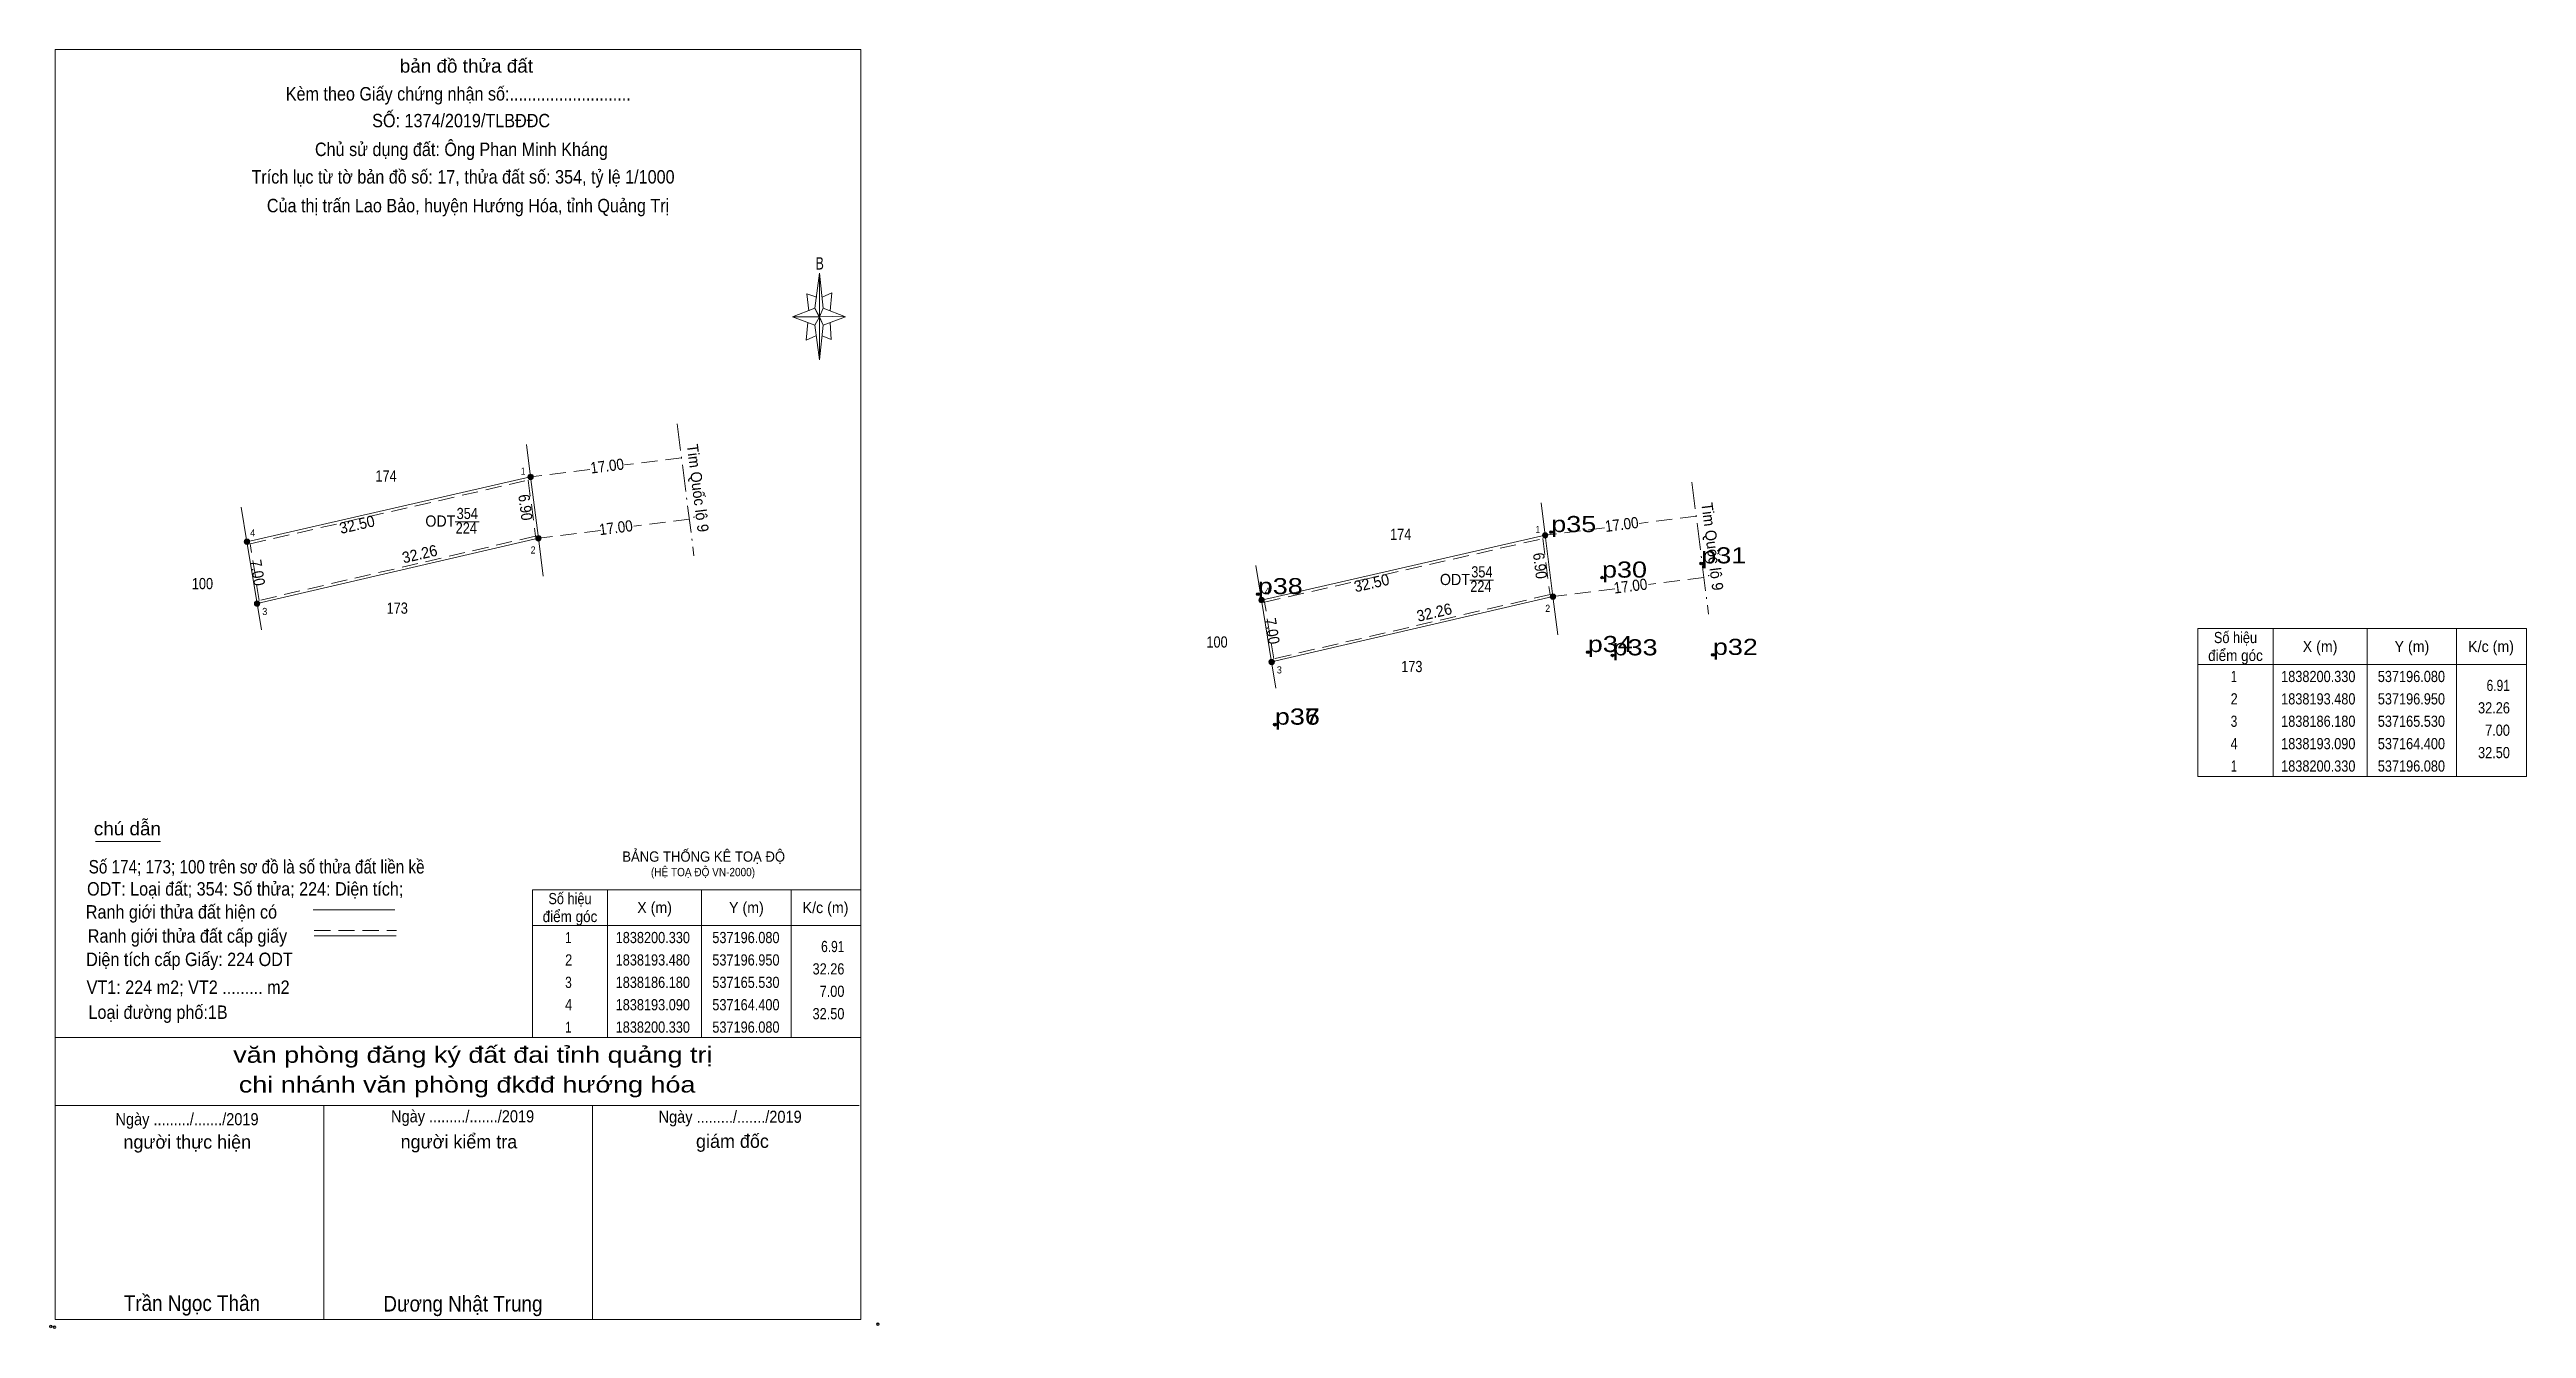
# Model space of a CAD drawing. Header units: metres. Extents: x 536949 to 590802, y 1836083 to 1856478.
# Drawn here: x 537029 to 537305.7, y 1838111.8 to 1838254.6 of the extents above; entities outside this region: 4.
import ezdxf
from ezdxf.enums import TextEntityAlignment as Align

# ---------------------------------------------------------------- set-up
doc = ezdxf.new("R2010")
doc.units = ezdxf.units.M
doc.header["$LTSCALE"] = 0.6
doc.header["$PDMODE"] = 32
doc.header["$PDSIZE"] = 0.3
doc.linetypes.add('DOT_DASHED', pattern=[7.7, 5, -1.2, 0.3, -1.2])
doc.linetypes.add('MEDIUM_DASHED', pattern=[4.5, 3, -1.5])
for name, color, linetype, lineweight in [('1', 7, 'Continuous', 13), ('10', 7, 'Continuous', 13), ('17', 7, 'Continuous', 13), ('5', 7, 'Continuous', 13), ('6', 7, 'Continuous', 13), ('63', 7, 'Continuous', 13)]:
    doc.layers.add(name, color=color, linetype=linetype, lineweight=lineweight)
doc.layers.add('12', color=7, linetype='Continuous')
doc.layers.add('7', color=7, linetype='Continuous')

msp = doc.modelspace()

# ---------------------------------------------------------------- hatches: boundary and pattern name
at = {"layer": '10'}
for points in [[(537083.06, 1838206.85, 1), (537082.46, 1838206.85, 1)], [(537051.38, 1838199.61, 1), (537050.78, 1838199.61, 1)], [(537083.93, 1838200, 1), (537083.33, 1838200, 1)], [(537052.51, 1838192.7, 1), (537051.91, 1838192.7, 1)]]:
    msp.add_hatch(color=256, dxfattribs=at).paths.add_polyline_path(points)
at = {"layer": '63'}
for points in [[(537196.38, 1838200.33, 1), (537195.78, 1838200.33, 1)], [(537164.7, 1838193.09, 1), (537164.1, 1838193.09, 1)], [(537197.25, 1838193.48, 1), (537196.65, 1838193.48, 1)], [(537165.83, 1838186.18, 1), (537165.23, 1838186.18, 1)]]:
    msp.add_hatch(color=256, dxfattribs=at).paths.add_polyline_path(points)

# ---------------------------------------------------------------- linework, layer by layer
at = {"layer": '1'}
msp.add_lwpolyline([(537196.08, 1838200.33), (537196.95, 1838193.48), (537165.53, 1838186.18), (537164.4, 1838193.09)], close=True, dxfattribs=at)
at = {"layer": '10', "linetype": 'DOT_DASHED'}
for p, q in [((537099.14, 1838212.78), (537101.01, 1838198.03)), ((537212.46, 1838206.26), (537214.33, 1838191.51))]:
    msp.add_line(p, q, dxfattribs=at)
at = {"layer": '10'}
for p, q in [((537082.3, 1838210.48), (537082.76, 1838206.85)), ((537195.62, 1838203.96), (537196.08, 1838200.33)), ((537051.08, 1838199.61), (537050.45, 1838203.48)), ((537074.34, 1838201.84), (537077, 1838201.84)), ((537052.21, 1838192.7), (537083.63, 1838200)), ((537164.4, 1838193.09), (537163.77, 1838196.96)), ((537165.53, 1838186.18), (537196.95, 1838193.48))]:
    msp.add_line(p, q, dxfattribs=at)
at = {"layer": '10', "linetype": 'MEDIUM_DASHED'}
for p, q in [((537089.38, 1838207.69), (537082.76, 1838206.85)), ((537099.62, 1838208.99), (537093.24, 1838208.18)), ((537100.49, 1838202.14), (537094.29, 1838201.35)), ((537202.7, 1838201.17), (537196.08, 1838200.33)), ((537212.94, 1838202.47), (537206.56, 1838201.66)), ((537090.55, 1838200.88), (537083.63, 1838200)), ((537213.81, 1838195.62), (537207.61, 1838194.83)), ((537203.87, 1838194.36), (537196.95, 1838193.48))]:
    msp.add_line(p, q, dxfattribs=at)
at = {"layer": '10'}
for points in [[(537051.08, 1838199.61), (537082.76, 1838206.85), (537083.63, 1838200), (537084.16, 1838195.75)], [(537052.69, 1838189.78), (537052.21, 1838192.7), (537051.08, 1838199.61)], [(537164.4, 1838193.09), (537196.08, 1838200.33), (537196.95, 1838193.48), (537197.48, 1838189.23)], [(537166.01, 1838183.26), (537165.53, 1838186.18), (537164.4, 1838193.09)]]:
    msp.add_lwpolyline(points, dxfattribs=at)
msp.add_lwpolyline([(537082.76, 1838206.85), (537083.63, 1838200), (537052.21, 1838192.7), (537051.08, 1838199.61)], close=True, dxfattribs=at)
at = {"layer": '10', "linetype": 'MEDIUM_DASHED'}
for points in [[(537082.5, 1838206.48), (537083.3, 1838200.23), (537052.45, 1838193.06), (537051.42, 1838199.38)], [(537195.82, 1838199.96), (537196.62, 1838193.71), (537165.77, 1838186.54), (537164.74, 1838192.86)]]:
    msp.add_lwpolyline(points, close=True, dxfattribs=at)
at = {"layer": '10'}
for centre in [(537082.76, 1838206.85), (537051.08, 1838199.61), (537083.63, 1838200), (537052.21, 1838192.7)]:
    msp.add_circle(centre, 0.3, dxfattribs=at)
at = {"layer": '17'}
msp.add_line((537034.18, 1838166.15), (537041.42, 1838166.15), dxfattribs=at)
at = {"layer": '5'}
for p, q in [((537114.52, 1838225.7), (537115.02, 1838229.6)), ((537114.52, 1838223.8), (537112.02, 1838224.7)), ((537115.42, 1838223.8), (537115.02, 1838219.9)), ((537115.42, 1838225.7), (537117.92, 1838224.7)), ((537116.22, 1838224.1), (537116.32, 1838222.2)), ((537116.32, 1838222.2), (537115.32, 1838222.6)), ((537029.66, 1838144.26), (537119.66, 1838144.26)), ((537029.66, 1838136.66), (537119.46, 1838136.66)), ((537029.66, 1838136.66), (537119.46, 1838136.66)), ((537029.66, 1838136.66), (537119.46, 1838136.66)), ((537059.66, 1838112.76), (537059.66, 1838136.66)), ((537089.66, 1838112.76), (537089.66, 1838136.66))]:
    msp.add_line(p, q, dxfattribs=at)
for points in [[(537029.66, 1838254.56), (537119.66, 1838254.56), (537119.66, 1838112.76), (537029.66, 1838112.76)], [(537115.02, 1838229.6), (537115.42, 1838225.7), (537115.02, 1838224.7)], [(537115.02, 1838224.7), (537112.02, 1838224.7), (537114.52, 1838225.7), (537115.42, 1838223.8), (537117.92, 1838224.7), (537115.02, 1838224.8)], [(537115.02, 1838224.7), (537115.02, 1838219.9), (537114.52, 1838223.8)]]:
    msp.add_lwpolyline(points, close=True, dxfattribs=at)
for points in [[(537114.72, 1838226.9), (537113.62, 1838227.3), (537113.82, 1838225.4)], [(537115.32, 1838226.9), (537116.42, 1838227.4), (537116.22, 1838225.4)], [(537115.02, 1838224.7), (537114.52, 1838225.7), (537112.02, 1838224.7)], [(537113.72, 1838224.1), (537113.52, 1838222.1), (537114.62, 1838222.6)], [(537115.02, 1838224.7), (537115.42, 1838223.8), (537117.92, 1838224.7)], [(537119.66, 1838112.76), (537029.66, 1838112.76), (537029.66, 1838136.66)]]:
    msp.add_lwpolyline(points, dxfattribs=at)
for p in [(537029.18, 1838111.99), (537029.58, 1838111.92)]:
    msp.add_point(p, dxfattribs=at)
at = {"layer": '6'}
for p, q in [((537058.46, 1838158.52), (537067.6, 1838158.52)), ((537058.6, 1838155.59), (537067.74, 1838155.59))]:
    msp.add_line(p, q, dxfattribs=at)
at = {"layer": '6', "linetype": 'MEDIUM_DASHED'}
msp.add_line((537058.6, 1838156.21), (537067.8, 1838156.21), dxfattribs=at)
at = {"layer": '6'}
msp.add_point((537121.56, 1838112.26), dxfattribs=at)
at = {"layer": '63'}
for p, q in [((537187.66, 1838195.32), (537190.32, 1838195.32)), ((537277.38, 1838189.91), (537277.38, 1838173.41)), ((537287.88, 1838189.91), (537287.88, 1838173.41)), ((537297.88, 1838189.91), (537297.88, 1838173.41)), ((537268.98, 1838185.91), (537305.68, 1838185.91)), ((537091.36, 1838160.76), (537091.36, 1838144.26)), ((537101.86, 1838160.76), (537101.86, 1838144.26)), ((537111.86, 1838160.76), (537111.86, 1838144.26)), ((537082.96, 1838156.76), (537119.66, 1838156.76))]:
    msp.add_line(p, q, dxfattribs=at)
for points in [[(537268.98, 1838189.91), (537305.68, 1838189.91), (537305.68, 1838173.41), (537268.98, 1838173.41)], [(537082.96, 1838160.76), (537119.66, 1838160.76), (537119.66, 1838144.26), (537082.96, 1838144.26)]]:
    msp.add_lwpolyline(points, close=True, dxfattribs=at)
for centre in [(537196.08, 1838200.33), (537164.4, 1838193.09), (537196.95, 1838193.48), (537165.53, 1838186.18)]:
    msp.add_circle(centre, 0.3, dxfattribs=at)
at = {"layer": '7'}
for p in [(590791.42, 1856475.88), (552130.37, 1839666.12), (537196.76, 1838200.68), (537202.43, 1838195.6), (537213.52, 1838197.19), (537163.98, 1838193.75), (537200.84, 1838187.29), (537214.81, 1838186.97), (537203.61, 1838186.92), (537165.89, 1838179.19), (537165.89, 1838179.18)]:
    msp.add_point(p, dxfattribs=at)

# ---------------------------------------------------------------- texts
at = {"layer": '1'}
for s, width, p in [('ODT', 0.95, (537186, 1838194.77)), ('354', 0.85, (537189.01, 1838195.62)), ('224', 0.85, (537188.9, 1838194))]:
    msp.add_text(s, height=1.25, dxfattribs=dict(at, width=width)).set_placement(p, align=Align.CENTER)
for s, height, width, p in [('BẢNG THỐNG KÊ TOẠ ĐỘ ', 1.15, 0.95, (537093, 1838163.88)), ('(HỆ TOẠ ĐỘ VN-2000)', 0.93, 0.9, (537096.2, 1838162.26))]:
    msp.add_text(s, height=height, dxfattribs=dict(at, width=width)).set_placement(p)
at = {"layer": '10'}
for s, rotation, width, p in [('Tim Quốc lộ 9', 277.225, 0.95, (537100.8162, 1838205.5186)), ('17.00', 7.234, 0.9, (537091.3863, 1838207.4482)), ('6.90', 277.238, 0.9, (537081.5669, 1838203.3687)), ('Tim Quốc lộ 9', 277.225, 0.95, (537214.1362, 1838198.9986)), ('32.50', 12.873, 0.95, (537063.5158, 1838200.9155)), ('17.00', 7.234, 0.9, (537092.3663, 1838200.5682)), ('17.00', 7.234, 0.9, (537204.7063, 1838200.9282)), ('32.26', 13.08, 0.95, (537070.5136, 1838197.6323)), ('7.00', 279.287, 0.9, (537051.6635, 1838196.0509)), ('17.00', 7.234, 0.9, (537205.6863, 1838194.0482))]:
    msp.add_text(s, height=1.25, rotation=rotation, dxfattribs=dict(at, width=width)).set_placement(p, align=Align.CENTER)
for s, width, p in [('174', 0.85, (537066.62, 1838206.33)), ('ODT', 0.95, (537072.68, 1838201.29)), ('224', 0.85, (537075.58, 1838200.52)), ('354', 0.85, (537075.69, 1838202.14)), ('100', 0.85, (537046.11, 1838194.31)), ('173', 0.85, (537067.865, 1838191.57))]:
    msp.add_text(s, height=1.25, dxfattribs=dict(at, width=width)).set_placement(p, align=Align.CENTER)
for s, width, p in [(' 1', 0.9, (537082.2, 1838207.09)), (' 4', 0.95, (537052, 1838200.2)), (' 2', 0.9, (537083.31, 1838198.29)), (' 3', 0.95, (537053.35, 1838191.42))]:
    msp.add_text(s, height=0.8, dxfattribs=dict(at, width=width)).set_placement(p, align=Align.RIGHT)
at = {"layer": '12'}
for s, width, p in [('Base:p1', 1.2, (590791.42, 1856475.88)), ('Base:p20', 1.2, (552130.37, 1839666.12)), ('p35', 1.25, (537196.76, 1838200.68)), ('p31', 1.25, (537213.52, 1838197.19)), ('p38', 1.25, (537163.98, 1838193.75)), ('p30', 1.25, (537202.43, 1838195.6)), ('p34', 1.25, (537200.84, 1838187.29)), ('p33', 1.25, (537203.61, 1838186.92)), ('p32', 1.25, (537214.81, 1838186.97)), ('p37', 1.25, (537165.89, 1838179.19)), ('p36', 1.25, (537165.89, 1838179.18))]:
    msp.add_text(s, height=1.8, dxfattribs=dict(at, width=width)).set_placement(p)
at = {"layer": '5'}
for s, height, width, p in [('bản đồ thửa đất', 1.5, 1.05, (537075.59, 1838251.98)), ('Kèm theo Giấy chứng nhận số:...........................', 1.5, 0.9, (537074.68, 1838248.87)), ('SỐ: 1374/2019/TLBĐĐC', 1.5, 0.9, (537075, 1838245.88)), ('Chủ sử dụng đất: Ông Phan Minh Kháng', 1.5, 0.9, (537075.035, 1838242.67)), ('Trích lục từ tờ bản đồ số: 17, thửa đất số: 354, tỷ lệ 1/1000 ', 1.5, 0.9, (537075.465, 1838239.6)), ('Của thị trấn Lao Bảo, huyện Hướng Hóa, tỉnh Quảng Trị', 1.5, 0.9, (537075.775, 1838236.39)), ('B', 1.378, 0.75, (537115.055, 1838230)), ('văn phòng đăng ký đất đai tỉnh quảng trị', 1.8, 1.25, (537076.31, 1838141.43)), ('chi nhánh văn phòng đkđđ hướng hóa', 1.8, 1.25, (537075.67, 1838138.11)), ('Ngày ........./......./2019', 1.35, 0.9, (537044.385, 1838134.46)), ('Ngày ........./......./2019', 1.35, 0.9, (537075.165, 1838134.78)), ('Ngày ........./......./2019', 1.35, 0.9, (537105.045, 1838134.73)), ('Trần Ngọc Thân', 1.75, 0.9, (537044.93, 1838113.72)), ('Dương Nhật Trung', 1.75, 0.9, (537075.2, 1838113.66))]:
    msp.add_text(s, height=height, dxfattribs=dict(at, width=width)).set_placement(p, align=Align.CENTER)
for s, p in [('người thực hiện', (537044.41, 1838131.85)), ('người kiểm tra', (537074.755, 1838131.87)), ('giám đốc', (537105.305, 1838131.93))]:
    msp.add_text(s, height=1.5, dxfattribs=at).set_placement(p, align=Align.CENTER)
at = {"layer": '6'}
for s, width, p in [('chú dẫn', 1.05, (537033.98, 1838166.83)), ('Số 174; 173; 100 trên sơ đồ là số thửa đất liền kề', 0.85, (537033.4, 1838162.57)), ('ODT: Loại đất; 354: Số thửa; 224: Diện tích;', 0.9, (537033.22, 1838160.1)), ('Ranh giới thửa đất hiện có ', 0.9, (537033.08, 1838157.53)), ('Diện tích cấp Giấy: 224 ODT', 0.9, (537033.12, 1838152.23)), ('Ranh giới thửa đất cấp giấy', 0.9, (537033.3, 1838154.84)), ('VT1: 224 m2; VT2 ......... m2', 0.9, (537033.17, 1838149.12)), ('Loại đường phố:1B', 0.9, (537033.38, 1838146.33))]:
    msp.add_text(s, height=1.5, dxfattribs=dict(at, width=width)).set_placement(p)
at = {"layer": '63'}
for s, width, p in [('174', 0.85, (537179.94, 1838199.81)), ('100', 0.85, (537159.43, 1838187.79)), ('điểm góc', 0.9, (537273.18, 1838186.29)), ('Số hiệu', 0.85, (537273.18, 1838188.29)), ('X (m)', 0.95, (537282.63, 1838187.29)), ('Y (m)', 0.95, (537292.885, 1838187.29)), ('K/c (m)', 0.95, (537301.725, 1838187.29)), ('173', 0.85, (537181.185, 1838185.05)), (' 1', 0.75, (537272.83, 1838183.94)), ('1838200.330', 0.85, (537282.43, 1838183.94)), ('537196.080', 0.85, (537292.83, 1838183.94)), (' 2', 0.85, (537272.835, 1838181.44)), ('1838193.480', 0.85, (537282.43, 1838181.44)), ('537196.950', 0.85, (537292.83, 1838181.44)), (' 3', 0.8, (537272.825, 1838178.94)), ('1838186.180', 0.85, (537282.43, 1838178.94)), ('537165.530', 0.85, (537292.83, 1838178.94)), (' 4', 0.85, (537272.83, 1838176.44)), ('1838193.090', 0.85, (537282.43, 1838176.44)), ('537164.400', 0.85, (537292.83, 1838176.44)), (' 1', 0.75, (537272.83, 1838173.94)), ('1838200.330', 0.85, (537282.43, 1838173.94)), ('537196.080', 0.85, (537292.83, 1838173.94)), ('Số hiệu', 0.85, (537087.16, 1838159.14)), ('X (m)', 0.95, (537096.61, 1838158.14)), ('Y (m)', 0.95, (537106.865, 1838158.14)), ('K/c (m)', 0.95, (537115.705, 1838158.14)), ('điểm góc', 0.9, (537087.16, 1838157.14)), (' 1', 0.75, (537086.81, 1838154.79)), ('1838200.330', 0.85, (537096.41, 1838154.79)), ('537196.080', 0.85, (537106.81, 1838154.79)), (' 2', 0.85, (537086.815, 1838152.29)), ('1838193.480', 0.85, (537096.41, 1838152.29)), ('537196.950', 0.85, (537106.81, 1838152.29)), (' 4', 0.85, (537086.81, 1838147.29)), (' 3', 0.8, (537086.805, 1838149.79)), ('1838186.180', 0.85, (537096.41, 1838149.79)), ('1838193.090', 0.85, (537096.41, 1838147.29)), ('537165.530', 0.85, (537106.81, 1838149.79)), ('537164.400', 0.85, (537106.81, 1838147.29)), (' 1', 0.75, (537086.81, 1838144.79)), ('1838200.330', 0.85, (537096.41, 1838144.79)), ('537196.080', 0.85, (537106.81, 1838144.79))]:
    msp.add_text(s, height=1.25, dxfattribs=dict(at, width=width)).set_placement(p, align=Align.CENTER)
for s, height, width, p in [(' 1', 0.8, 0.9, (537195.52, 1838200.57)), (' 4', 0.8, 0.95, (537165.32, 1838193.68)), (' 2', 0.8, 0.9, (537196.63, 1838191.77)), (' 3', 0.8, 0.95, (537166.67, 1838184.9)), ('32.26', 1.25, 0.85, (537303.83, 1838180.44)), ('6.91', 1.25, 0.8, (537303.83, 1838182.94)), ('7.00', 1.25, 0.85, (537303.83, 1838177.94)), ('32.50', 1.25, 0.85, (537303.83, 1838175.44)), ('6.91', 1.25, 0.8, (537117.81, 1838153.79)), ('32.26', 1.25, 0.85, (537117.81, 1838151.29)), ('7.00', 1.25, 0.85, (537117.81, 1838148.79)), ('32.50', 1.25, 0.85, (537117.81, 1838146.29))]:
    msp.add_text(s, height=height, dxfattribs=dict(at, width=width)).set_placement(p, align=Align.RIGHT)
for s, rotation, width, p in [('6.90', 277.238, 0.9, (537194.8869, 1838196.8487)), ('32.50', 12.873, 0.95, (537176.8358, 1838194.3955)), ('32.26', 13.08, 0.95, (537183.8336, 1838191.1123)), ('7.00', 279.287, 0.9, (537164.9835, 1838189.5309))]:
    msp.add_text(s, height=1.25, rotation=rotation, dxfattribs=dict(at, width=width)).set_placement(p, align=Align.CENTER)

doc.saveas('drawing.dxf')
